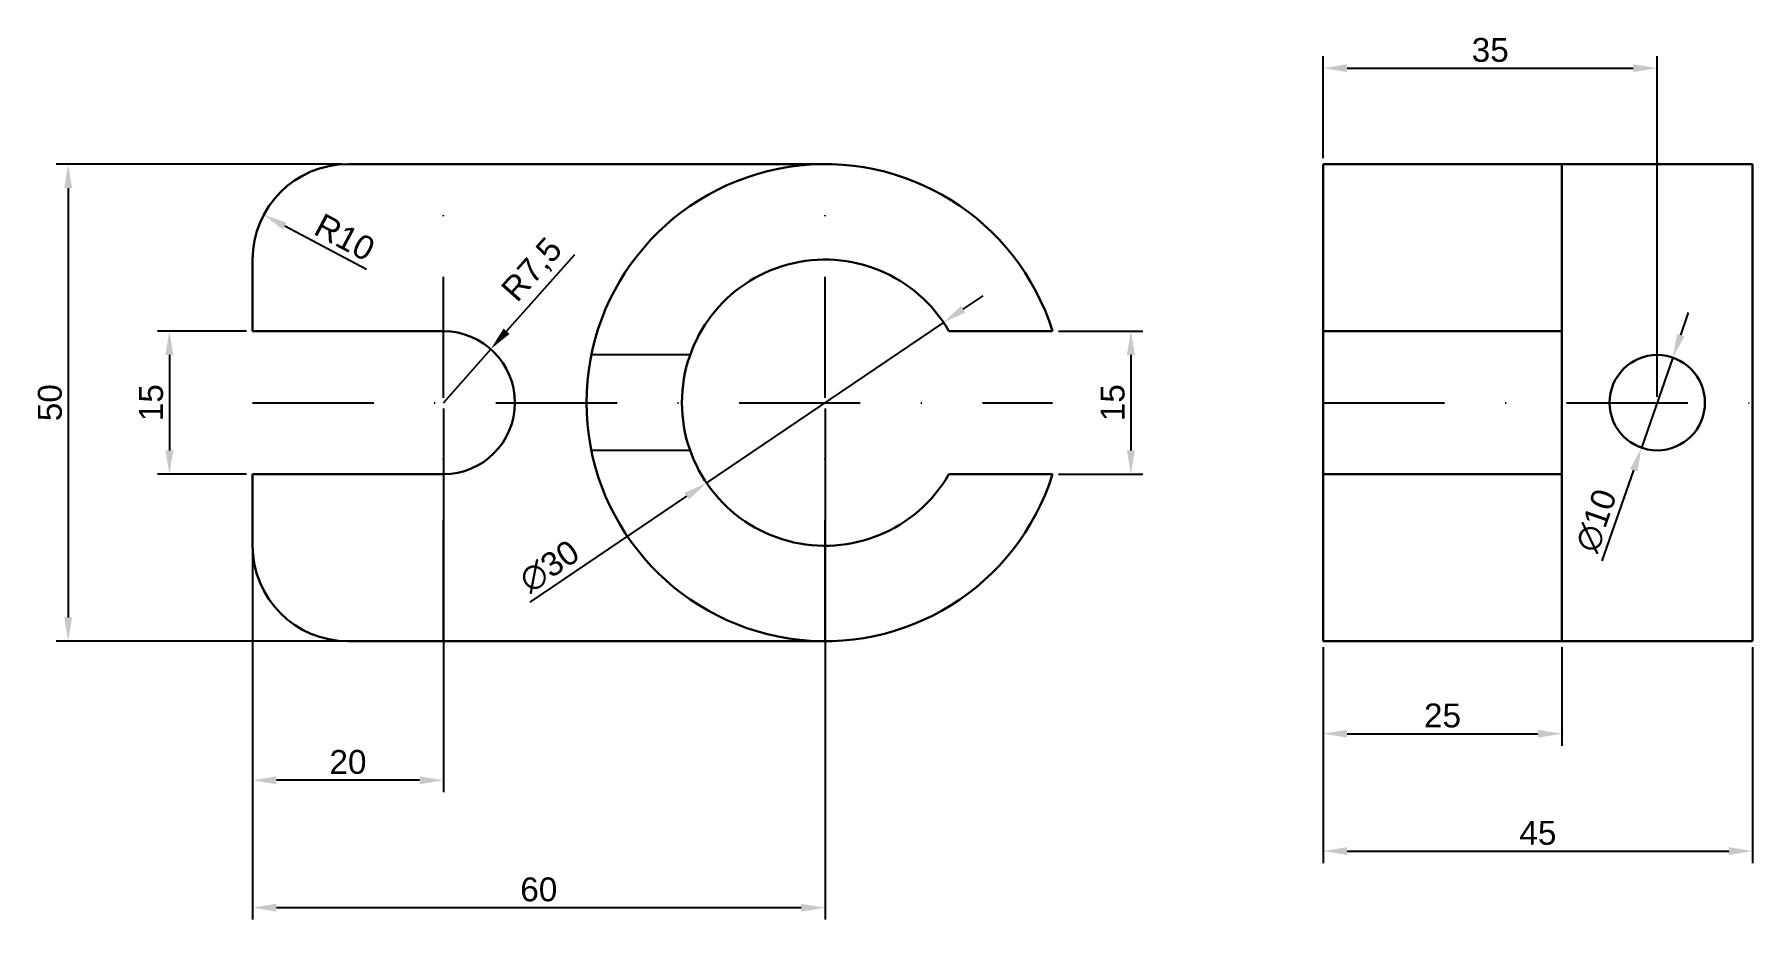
# Model space of a CAD drawing. Header units: millimetres. Extents: x 37 to 217, y 139 to 232.
import ezdxf

# ---------------------------------------------------------------- set-up
doc = ezdxf.new("R2010")
doc.units = ezdxf.units.MM
doc.linetypes.add('DASHDOT', pattern=[25.4, 12.7, -6.35, 0, -6.35])
doc.layers.add('axe', color=1, linetype='DASHDOT')
doc.layers.add('cote', color=2, linetype='Continuous')
doc.layers.add('piesa', color=4, linetype='Continuous', lineweight=30)
doc.styles.get("Standard").update_dxf_attribs({"font": 'arial.ttf'})
doc.dimstyles.new('ISO-25', dxfattribs={"dimtxt": 2.5, "dimasz": 2.5, "dimexe": 1.25, "dimexo": 0.625, "dimtad": 1, "dimtxsty": 'Standard', "dimcen": 2.5, "dimadec": 0, "dimazin": 0, "dimtfac": 1, "dimtmove": 0, "dimatfit": 3, "dimfxl": 1, "dimarcsym": 0})

# ---------------------------------------------------------------- blocks, each defined once
blk = doc.blocks.new('*D2')
at = {"layer": 'cote', "color": 0, "lineweight": -2, "transparency": 16777216}
for p, q in [((69.43, 218.5), (39.47, 218.5)), ((40.72, 216), (40.72, 171)), ((69.43, 168.5), (39.47, 168.5))]:
    blk.add_line(p, q, dxfattribs=at)
at = {"layer": 'cote', "color": 0, "transparency": 16777216}
for points in [[(40.31, 216), (41.14, 216), (40.72, 218.5)], [(40.31, 171), (41.14, 171), (40.72, 168.5)]]:
    blk.add_solid(points, dxfattribs=at)
at = {"layer": 'Defpoints', "color": 0, "transparency": 16777216}
for p in [(70.05, 218.5), (40.72, 168.5), (70.05, 168.5)]:
    blk.add_point(p, dxfattribs=at)
at = {"layer": 'cote', "color": 0, "transparency": 16777216, "insert": (38.82, 193.5), "char_height": 2.5, "attachment_point": 5, "rotation": 90}
blk.add_mtext('50', dxfattribs=at)
blk = doc.blocks.new('*D3')
at = {"layer": 'cote', "color": 0, "lineweight": -2, "transparency": 16777216}
for p, q in [((59.43, 201), (50.08, 201)), ((51.33, 198.5), (51.33, 188.5)), ((59.43, 186), (50.08, 186))]:
    blk.add_line(p, q, dxfattribs=at)
at = {"layer": 'cote', "color": 0, "transparency": 16777216}
for points in [[(50.92, 198.5), (51.75, 198.5), (51.33, 201)], [(50.92, 188.5), (51.75, 188.5), (51.33, 186)]]:
    blk.add_solid(points, dxfattribs=at)
at = {"layer": 'Defpoints', "color": 0, "transparency": 16777216}
for p in [(60.05, 201), (51.33, 186), (60.05, 186)]:
    blk.add_point(p, dxfattribs=at)
at = {"layer": 'cote', "color": 0, "transparency": 16777216, "insert": (49.43, 193.5), "char_height": 2.5, "attachment_point": 5, "rotation": 90}
blk.add_mtext('15', dxfattribs=at)
blk = doc.blocks.new('*D4')
at = {"layer": 'cote', "color": 0, "lineweight": -2, "transparency": 16777216}
for p, q in [((80.05, 192.88), (80.05, 152.67)), ((60.05, 185.38), (60.05, 152.67)), ((77.55, 153.92), (62.55, 153.92))]:
    blk.add_line(p, q, dxfattribs=at)
at = {"layer": 'cote', "color": 0, "transparency": 16777216}
for points in [[(62.55, 154.34), (62.55, 153.51), (60.05, 153.92)], [(77.55, 154.34), (77.55, 153.51), (80.05, 153.92)]]:
    blk.add_solid(points, dxfattribs=at)
at = {"layer": 'Defpoints', "color": 0, "transparency": 16777216}
for p in [(80.05, 193.5), (60.05, 186), (60.05, 153.92)]:
    blk.add_point(p, dxfattribs=at)
at = {"layer": 'cote', "color": 0, "transparency": 16777216, "insert": (70.05, 155.83), "char_height": 2.5, "attachment_point": 5}
blk.add_mtext('20', dxfattribs=at)
blk = doc.blocks.new('*D5')
at = {"layer": 'cote', "color": 0, "lineweight": -2, "transparency": 16777216}
for p, q in [((120.05, 192.88), (120.05, 139.32)), ((60.05, 185.38), (60.05, 139.32)), ((117.55, 140.57), (62.55, 140.57))]:
    blk.add_line(p, q, dxfattribs=at)
at = {"layer": 'cote', "color": 0, "transparency": 16777216}
for points in [[(62.55, 140.98), (62.55, 140.15), (60.05, 140.57)], [(117.55, 140.98), (117.55, 140.15), (120.05, 140.57)]]:
    blk.add_solid(points, dxfattribs=at)
at = {"layer": 'Defpoints', "color": 0, "transparency": 16777216}
for p in [(120.05, 193.5), (60.05, 186), (60.05, 140.57)]:
    blk.add_point(p, dxfattribs=at)
at = {"layer": 'cote', "color": 0, "transparency": 16777216, "insert": (90.05, 142.47), "char_height": 2.5, "attachment_point": 5}
blk.add_mtext('60', dxfattribs=at)
blk = doc.blocks.new('*D6')
at = {"layer": 'cote', "color": 0, "lineweight": -2, "transparency": 16777216}
for p, q in [((144.52, 201), (153.36, 201)), ((152.11, 198.5), (152.11, 188.5)), ((144.52, 186), (153.36, 186))]:
    blk.add_line(p, q, dxfattribs=at)
at = {"layer": 'cote', "color": 0, "transparency": 16777216}
for points in [[(151.69, 198.5), (152.53, 198.5), (152.11, 201)], [(151.69, 188.5), (152.53, 188.5), (152.11, 186)]]:
    blk.add_solid(points, dxfattribs=at)
at = {"layer": 'Defpoints', "color": 0, "transparency": 16777216}
for p in [(143.9, 201), (143.9, 186), (152.11, 186)]:
    blk.add_point(p, dxfattribs=at)
at = {"layer": 'cote', "color": 0, "transparency": 16777216, "insert": (150.21, 193.5), "char_height": 2.5, "attachment_point": 5, "rotation": 90}
blk.add_mtext('15', dxfattribs=at)
blk = doc.blocks.new('*D7')
at = {"layer": 'cote', "color": 0, "lineweight": -2, "transparency": 16777216}
for p, q in [((172.27, 219.12), (172.27, 229.81)), ((207.27, 194.12), (207.27, 229.81)), ((174.77, 228.56), (204.77, 228.56))]:
    blk.add_line(p, q, dxfattribs=at)
at = {"layer": 'cote', "color": 0, "transparency": 16777216}
for points in [[(174.77, 228.98), (174.77, 228.14), (172.27, 228.56)], [(204.77, 228.98), (204.77, 228.14), (207.27, 228.56)]]:
    blk.add_solid(points, dxfattribs=at)
at = {"layer": 'Defpoints', "color": 0, "transparency": 16777216}
for p in [(207.27, 228.56), (172.27, 218.5), (207.27, 193.5)]:
    blk.add_point(p, dxfattribs=at)
at = {"layer": 'cote', "color": 0, "transparency": 16777216, "insert": (189.77, 230.46), "char_height": 2.5, "attachment_point": 5}
blk.add_mtext('35', dxfattribs=at)
blk = doc.blocks.new('*D8')
at = {"layer": 'cote', "color": 0, "lineweight": -2, "transparency": 16777216}
for p, q in [((172.27, 167.88), (172.27, 157.55)), ((197.27, 167.88), (197.27, 157.55)), ((174.77, 158.8), (194.77, 158.8))]:
    blk.add_line(p, q, dxfattribs=at)
at = {"layer": 'cote', "color": 0, "transparency": 16777216}
for points in [[(174.77, 159.22), (174.77, 158.39), (172.27, 158.8)], [(194.77, 159.22), (194.77, 158.39), (197.27, 158.8)]]:
    blk.add_solid(points, dxfattribs=at)
at = {"layer": 'Defpoints', "color": 0, "transparency": 16777216}
for p in [(172.27, 168.5), (197.27, 168.5), (197.27, 158.8)]:
    blk.add_point(p, dxfattribs=at)
at = {"layer": 'cote', "color": 0, "transparency": 16777216, "insert": (184.77, 160.7), "char_height": 2.5, "attachment_point": 5}
blk.add_mtext('25', dxfattribs=at)
blk = doc.blocks.new('*D9')
at = {"layer": 'cote', "color": 0, "lineweight": -2, "transparency": 16777216}
for p, q in [((172.27, 167.88), (172.27, 145.25)), ((217.27, 167.88), (217.27, 145.25)), ((174.77, 146.5), (214.77, 146.5))]:
    blk.add_line(p, q, dxfattribs=at)
at = {"layer": 'cote', "color": 0, "transparency": 16777216}
for points in [[(174.77, 146.92), (174.77, 146.09), (172.27, 146.5)], [(214.77, 146.92), (214.77, 146.09), (217.27, 146.5)]]:
    blk.add_solid(points, dxfattribs=at)
at = {"layer": 'Defpoints', "color": 0, "transparency": 16777216}
for p in [(172.27, 168.5), (217.27, 168.5), (217.27, 146.5)]:
    blk.add_point(p, dxfattribs=at)
at = {"layer": 'cote', "color": 0, "transparency": 16777216, "insert": (194.77, 148.4), "char_height": 2.5, "attachment_point": 5}
blk.add_mtext('45', dxfattribs=at)
blk = doc.blocks.new('*D10')
at = {"layer": 'cote', "color": 0, "lineweight": -2, "transparency": 16777216}
for p, q in [((209.74, 200.58), (210.56, 202.94)), ((208.92, 198.22), (205.63, 188.78)), ((201.51, 176.93), (204.81, 186.42))]:
    blk.add_line(p, q, dxfattribs=at)
at = {"layer": 'cote', "color": 0, "transparency": 16777216}
for points in [[(209.35, 200.72), (210.13, 200.45), (208.92, 198.22)], [(204.42, 186.55), (205.2, 186.28), (205.63, 188.78)]]:
    blk.add_solid(points, dxfattribs=at)
at = {"layer": 'Defpoints', "color": 0, "transparency": 16777216}
for p in [(208.92, 198.22), (205.63, 188.78)]:
    blk.add_point(p, dxfattribs=at)
at = {"layer": 'cote', "color": 0, "transparency": 16777216, "insert": (200.89, 181.14), "char_height": 2.5, "attachment_point": 5, "rotation": 70.8067}
blk.add_mtext('∅10', dxfattribs=at)
blk = doc.blocks.new('*D11')
at = {"layer": 'cote', "color": 0, "lineweight": -2, "transparency": 16777216}
for p, q in [((134.54, 203.31), (136.61, 204.71)), ((132.47, 201.91), (107.63, 185.09)), ((89.16, 172.59), (105.56, 183.69))]:
    blk.add_line(p, q, dxfattribs=at)
at = {"layer": 'cote', "color": 0, "transparency": 16777216}
for points in [[(134.31, 203.65), (134.78, 202.96), (132.47, 201.91)], [(105.32, 184.04), (105.79, 183.35), (107.63, 185.09)]]:
    blk.add_solid(points, dxfattribs=at)
at = {"layer": 'Defpoints', "color": 0, "transparency": 16777216}
for p in [(132.47, 201.91), (107.63, 185.09)]:
    blk.add_point(p, dxfattribs=at)
at = {"layer": 'cote', "color": 0, "transparency": 16777216, "insert": (91.17, 176.34), "char_height": 2.5, "attachment_point": 5, "rotation": 34.0903}
blk.add_mtext('∅30', dxfattribs=at)
blk = doc.blocks.new('*D12')
at = {"layer": 'cote', "color": 0, "lineweight": -2, "transparency": 16777216}
for p, q in [((93.78, 209.01), (86.68, 200.99)), ((80.05, 193.5), (85.02, 199.12))]:
    blk.add_line(p, q, dxfattribs=at)
at = {"layer": 'cote', "color": 0, "transparency": 16777216}
blk.add_solid([(86.36, 201.27), (86.99, 200.71), (85.02, 199.12)], dxfattribs=at)
at = {"layer": 'Defpoints', "color": 0, "transparency": 16777216}
for p in [(85.02, 199.12), (80.05, 193.5)]:
    blk.add_point(p, dxfattribs=at)
at = {"layer": 'cote', "color": 0, "transparency": 16777216, "insert": (89.46, 207.34), "char_height": 2.5, "attachment_point": 5, "rotation": 48.5008}
blk.add_mtext('R7,5', dxfattribs=at)
blk = doc.blocks.new('*D13')
at = {"layer": 'cote', "color": 0, "lineweight": -2, "transparency": 16777216}
blk.add_line((72.01, 207.46), (63.43, 212.01), dxfattribs=at)
at = {"layer": 'cote', "color": 0, "transparency": 16777216}
blk.add_solid([(63.62, 212.38), (63.23, 211.65), (61.22, 213.19)], dxfattribs=at)
at = {"layer": 'Defpoints', "color": 0, "transparency": 16777216}
for p in [(61.22, 213.19), (70.05, 208.5)]:
    blk.add_point(p, dxfattribs=at)
at = {"layer": 'cote', "color": 0, "transparency": 16777216, "insert": (69.71, 210.83), "char_height": 2.5, "attachment_point": 5, "rotation": 332.0571}
blk.add_mtext('R10', dxfattribs=at)

msp = doc.modelspace()

# ---------------------------------------------------------------- linework, layer by layer
at = {"layer": 'axe'}
for p, q in [((80.051, 168.5), (80.051, 218.5)), ((120.051, 168.5), (120.051, 218.5)), ((105.909, 198.5), (95.556, 198.5)), ((60.051, 193.5), (143.899, 193.5)), ((172.275, 193.5), (217.275, 193.5)), ((105.909, 188.5), (95.556, 188.5))]:
    msp.add_line(p, q, dxfattribs=at)
at = {"layer": 'piesa'}
for p, q in [((120.051, 218.5), (70.051, 218.5)), ((217.275, 218.5), (172.275, 218.5)), ((172.275, 218.5), (172.275, 168.5)), ((197.275, 168.5), (197.275, 218.5)), ((217.275, 168.5), (217.275, 218.5)), ((60.051, 208.5), (60.051, 201)), ((80.051, 201), (60.051, 201)), ((133.041, 201), (143.899, 201)), ((172.275, 201), (197.275, 201)), ((80.051, 186), (60.051, 186)), ((60.051, 186), (60.051, 178.5)), ((133.041, 186), (143.899, 186)), ((172.275, 186), (197.275, 186)), ((70.051, 168.5), (120.051, 168.5)), ((172.275, 168.5), (217.275, 168.5))]:
    msp.add_line(p, q, dxfattribs=at)
msp.add_circle((207.275, 193.5), 5, dxfattribs=at)
for centre, radius, start, end in [((70.051, 208.5), 10, 90, 180), ((120.051, 193.5), 25, 17.4576, 342.5424), ((120.051, 193.5), 15, 30, 330), ((80.051, 193.5), 7.5, 270, 90), ((70.051, 178.5), 10, 180, 270)]:
    msp.add_arc(centre, radius, start, end, dxfattribs=at)

# ---------------------------------------------------------------- dimensions: what is measured, and where the dimension line sits
at = {"layer": 'cote'}
for base, p1, p2, picture, middle in [((207.275, 228.561), (172.275, 218.5), (207.275, 193.5), '*D7', (189.775, 230.464)), ((60.051, 153.925), (80.051, 193.5), (60.051, 186), '*D4', (70.051, 155.826)), ((60.051, 140.567), (120.051, 193.5), (60.051, 186), '*D5', (90.051, 142.468)), ((197.275, 158.802), (172.275, 168.5), (197.275, 168.5), '*D8', (184.775, 160.703)), ((217.275, 146.504), (172.275, 168.5), (217.275, 168.5), '*D9', (194.775, 148.4))]:
    dim = msp.add_linear_dim(base=base, p1=p1, p2=p2, dimstyle='ISO-25', dxfattribs=at)
    dim.commit()
    dim.dimension.update_dxf_attribs({"geometry": picture, "text_midpoint": middle})
for base, p1, p2, picture, middle in [((40.724, 168.5), (70.051, 218.5), (70.051, 168.5), '*D2', (38.823, 193.5)), ((51.332, 186), (60.051, 201), (60.051, 186), '*D3', (49.431, 193.5)), ((152.11, 186), (143.899, 201), (143.899, 186), '*D6', (150.208, 193.5))]:
    dim = msp.add_linear_dim(base=base, p1=p1, p2=p2, angle=90, dimstyle='ISO-25', dxfattribs=at)
    dim.commit()
    dim.dimension.update_dxf_attribs({"geometry": picture, "text_midpoint": middle})
dim = msp.add_radius_dim(center=(70.051, 208.5), mpoint=(61.217, 213.186), dimstyle='ISO-25', dxfattribs=at)
dim.commit()
dim.dimension.update_dxf_attribs({"geometry": '*D13', "text_midpoint": (68.821, 209.152), "dimtype": 164})
dim = msp.add_radius_dim(center=(80.051, 193.5), mpoint=(85.02, 199.117), dimstyle='ISO-25', dxfattribs=at)
dim.commit()
dim.dimension.update_dxf_attribs({"geometry": '*D12', "text_midpoint": (89.465, 207.344)})
dim = msp.add_diameter_dim_2p(p1=(132.473, 201.907), p2=(107.629, 185.093), dimstyle='ISO-25', dxfattribs=at)
dim.commit()
dim.dimension.update_dxf_attribs({"geometry": '*D11', "text_midpoint": (92.28, 174.704), "dimtype": 163})
dim = msp.add_diameter_dim_2p(p1=(208.918, 198.222), p2=(205.631, 188.778), dimstyle='ISO-25', dxfattribs=at)
dim.commit()
dim.dimension.update_dxf_attribs({"geometry": '*D10', "text_midpoint": (200.885, 181.142)})

doc.saveas('drawing.dxf')
